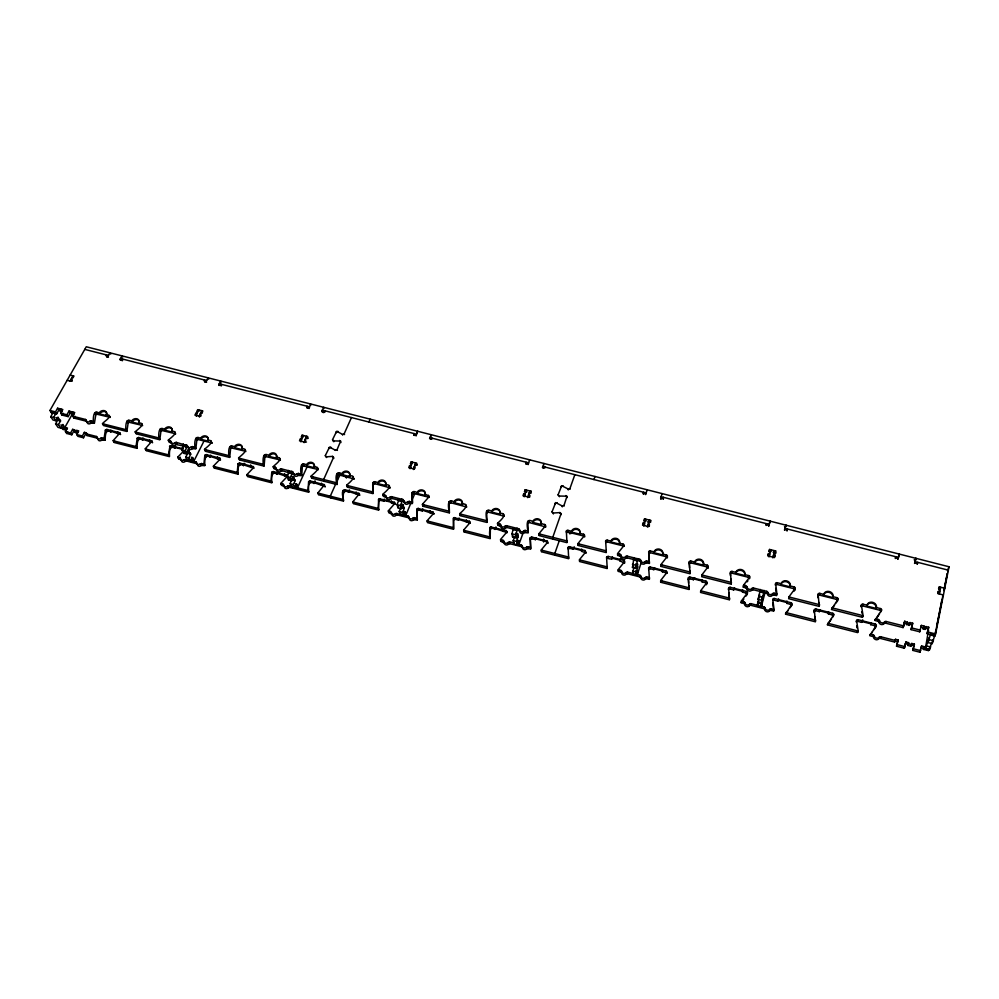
<?xml version="1.0" encoding="UTF-8"?>
<svg xmlns="http://www.w3.org/2000/svg" width="999" height="999" viewBox="0 0 999 999"><rect width="100%" height="100%" fill="white"/><g stroke="black" fill="none" stroke-linecap="round" stroke-linejoin="round"><path stroke-width="1.5" d="M666.92 573.076L666.932 572.452A1.261 1.124 3.6 0 0 666.046 571.066L650.237 567.057A1.261 1.111 2.2 0 0 648.688 567.832L648.688 569.505A1.261 1.111 2.2 0 1 650.237 568.743L653.87 569.667A4.408 3.909 2.9 0 1 654.869 568.069M648.751 554.095L648.713 551.735A1.286 1.136 1.7 0 1 650.287 550.948L654.008 551.885A4.508 3.971 2.4 0 1 659.552 549.15A4.508 3.971 2.4 0 1 662.712 554.058L662.699 554.944L654.008 552.759L654.008 551.885M649.338 524.475L649.338 526.273L648.114 525.973L648.114 524.175L649.338 524.475L648.663 526.61L642.544 525.099L643.219 522.964L644.442 523.264L644.455 525.074L643.231 524.775L643.219 522.964M649.4 577.36L649.35 579.345L646.803 578.696A1.261 1.124 2.2 0 0 645.429 579.12A2.51 2.248 1.9 0 1 640.859 577.946A1.261 1.124 1.6 0 0 639.947 576.947L627.609 573.788A1.249 1.111 0.4 0 0 626.248 574.213A2.498 2.235 0.1 0 1 621.703 573.051A1.249 1.111 -0.2 0 0 620.804 572.052L618.269 571.403L618.206 569.73L620.741 570.379A1.249 1.111 -0.3 0 1 621.64 571.378A2.51 2.235 0 0 0 626.198 572.539A1.261 1.124 0.4 0 1 627.559 572.115L632.829 573.463M650.237 568.743L650.237 567.057M648.701 553.496A1.286 1.136 1.7 0 1 650.287 552.709L650.287 550.948M645.067 521.316L643.843 521.016L644.53 518.893L650.636 520.392L650.636 522.202L648.201 521.603M464.947 530.744L464.16 531.668L463.736 529.957L470.117 522.552L469.567 521.316L453.808 517.632L453.521 529.27L427.547 522.639L427.06 520.916L453.084 527.559M453.596 528.971L453.196 518.256M454.046 501.848L454.27 502.747L462.312 504.757L462.1 503.858A4.296 3.709 -13.5 0 0 459.49 499.25A4.296 3.709 -13.5 0 0 454.046 501.848C446.241 497.177 448.601 508.841 449.375 512.949L422.864 506.243L422.352 504.445L448.913 511.151M449.438 512.637L449.051 501.723M653.87 569.667L653.87 568.831A4.408 3.909 2.9 0 1 654.357 567.832M647.102 490.472L647.002 490.034M660.614 498.439L662.037 493.581L662.025 494.28M661.063 499.188L661.101 496.728L769.23 524.375L770.167 521.153M663.036 499.05L663.398 497.315L663.373 499.05M416.97 509.078L417.307 519.692L416.97 509.078L417.694 508.404L433.029 512.037L433.841 514.06M662.362 571.815L662.374 570.978A4.408 3.909 2.9 0 0 662.524 569.905A4.408 3.909 2.9 0 1 662.362 571.815L666.008 572.752A1.261 1.124 3.6 0 1 666.832 573.389M412.075 492.457L412.412 503.284C413.199 499.562 408.841 487.924 417.02 492.582A4.271 3.659 -15.8 0 1 422.44 490.01A4.271 3.659 -15.8 0 1 424.95 494.567L425.199 495.467L417.282 493.481L417.02 492.582M666.008 572.752L666.046 571.066M666.445 554.994A1.299 1.136 3.1 0 1 667.357 556.406L667.32 557.942A1.286 1.136 3.1 0 0 666.408 556.755L666.445 554.994L662.712 554.058M293.194 472.589L292.557 471.703L281.468 468.893L280.145 469.293A2.398 1.973 -22.6 0 1 276.086 468.269L273.127 466.795L273.951 468.618L276.91 470.104A2.398 1.973 -22.7 0 0 280.956 471.128L282.28 470.716L293.993 474.338A2.398 1.986 -22.1 0 0 298.064 475.449L301.661 475.624L300.886 473.801L297.277 473.626A2.398 1.986 -22 0 1 293.194 472.589L293.993 474.338M85.802 433.753L96.441 436.463L97.028 437.312A2.298 1.773 -27.7 0 0 100.699 438.249L104.021 438.399L105.145 440.184L101.848 440.035A2.285 1.773 -27.7 0 1 98.177 439.098L97.59 438.249L86.963 435.539L85.802 433.753L86.301 432.842L84.366 432.342L82.343 436.001L83.516 437.787L85.539 434.14L84.366 432.342M284.415 486.688L283.354 484.315L280.719 483.541L281.506 485.289L284.415 486.688A2.348 1.948 -22.9 0 0 288.386 487.774L289.685 487.375L308.703 492.245L307.967 490.497L294.268 487.075M87.263 422.077L85.477 419.443L86.064 420.292A2.335 1.798 -27.4 0 0 89.81 421.241L93.182 421.378L94.368 423.239L90.996 423.089A2.335 1.798 -27.4 0 1 87.263 422.152L86.663 421.291L73.901 418.069L72.677 416.208L74.75 412.512L72.777 412.025L72.265 412.937L73.476 414.81L71.678 414.348L70.454 412.487L70.979 411.563L69.006 411.076L66.933 414.76L68.169 416.62L70.23 412.937L69.006 411.076M378.471 499.313L378.746 509.84L378.146 508.104L379.083 498.688L394.655 502.435L394.917 503.384L388.424 510.726L388.998 512.462L390.209 511.101M372.802 482.629L373.077 493.344C374.101 489.647 369.53 478.171 377.684 482.729A4.246 3.596 -17.9 0 1 383.092 480.194A4.246 3.596 -17.9 0 1 385.502 484.69L385.789 485.601L377.997 483.641L377.684 482.729M349.5 491.058A4.121 3.484 -19.9 0 0 348.688 492.257C342.382 488.161 342.894 496.965 343.519 500.836C343.419 498.364 340.384 489.972 344.805 489.685L359.403 493.631L352.972 501.673L353.621 503.421L354.433 502.522M341.77 473.751L342.108 474.662L349.8 476.585L349.463 475.674A4.221 3.534 -19.7 0 0 347.153 471.228A4.221 3.534 -19.7 0 0 341.77 473.751C334.628 469.255 335.627 480.544 337.15 484.265L337.637 475.474L338.499 474.762L354.158 479.008M688.598 583.166L688.361 577.884A1.274 1.124 5.7 0 1 689.922 577.11L705.968 581.181A1.286 1.136 7.1 0 1 706.892 582.579L706.83 583.204M689.56 567.907L689.26 561.888A1.299 1.149 5.1 0 1 690.858 561.101L694.63 562.05A4.57 4.021 5.8 0 1 700.187 559.29A4.57 4.021 5.8 0 1 703.471 564.26L703.396 565.134L694.58 562.924L694.63 562.05M688.274 579.557A1.274 1.124 5.8 0 1 689.822 578.783L689.922 577.11M689.173 563.636A1.299 1.149 5.2 0 1 690.746 562.849L690.858 561.101M689.822 578.783L693.506 579.72L693.556 578.883A4.458 3.946 6.4 0 1 694.03 577.884M315.147 482.017A4.096 3.434 -21.4 0 0 314.023 483.466C307.817 479.433 308.241 488.136 308.778 491.958L308.042 490.209L308.616 481.605L309.915 480.869L324.513 484.79L318.032 492.757L318.743 494.505L319.568 493.606M181.331 459.865L178.721 459.003L177.722 457.23L180.482 458.578A2.323 1.861 -26 0 0 184.291 459.615L195.916 461.875L196.566 462.749A2.323 1.873 -25.6 0 0 200.399 463.736L203.821 463.898L204.77 465.671L201.411 465.447A2.323 1.873 -25.6 0 1 197.527 464.523L197.452 464.098M318.231 469.542L303.221 465.921L302.36 466.62L301.748 475.324L300.974 473.501C300.424 469.58 300.062 460.801 306.368 464.885A4.196 3.484 -21.1 0 1 311.738 462.387A4.196 3.484 -21.1 0 1 313.948 466.783L314.323 467.707L306.743 465.809L306.368 464.885M170.367 440.859L171.016 441.67A2.36 1.873 -25.7 0 0 174.9 442.719L176.199 442.332L187.4 445.729A2.373 1.886 -25.3 0 0 191.296 446.865L194.793 447.028L195.779 448.863L192.295 448.701A2.36 1.886 -25.3 0 1 188.386 447.714L187.812 446.853L175.974 444.505A2.36 1.873 -25.7 0 1 172.04 443.581L170.367 440.859L168.207 440.322L169.243 442.157L172.04 443.581M197.278 463.861L186.463 460.989L185.277 461.388A2.31 1.848 -26 0 1 181.468 460.414L181.431 460.064M706.368 584.74L706.743 584.253A1.274 1.136 7.2 0 0 705.831 582.842L702.122 581.905L702.185 581.068A4.458 3.946 6.4 0 0 702.322 579.982M705.831 582.842L705.968 581.181M708.091 567.944A1.311 1.149 6.6 0 0 707.117 566.957L707.267 565.209L703.471 564.26M282.505 484.14L281.681 485.027L280.894 483.266L287.475 476.236L287.362 475.312L273.052 471.528L271.753 472.252L271.054 480.756L271.865 482.517C271.416 478.746 271.091 470.142 277.185 474.125A4.083 3.372 -22.8 0 1 278.022 472.952M708.104 567.944L708.204 566.633A1.311 1.149 6.5 0 0 707.267 565.209M268.743 455.469L269.168 456.393L276.623 458.266L276.211 457.342A4.171 3.422 -22.5 0 0 274.101 452.997A4.171 3.422 -22.5 0 0 268.743 455.469C262.55 451.448 262.824 460.127 263.274 463.998L264.123 465.821L264.872 457.217L265.734 456.531L280.232 459.977M244.98 463.911A4.058 3.322 -23.9 0 0 243.519 465.584C237.512 461.663 237.762 470.167 238.137 473.888L237.25 472.127L238.074 463.711L239.36 462.999L253.484 466.733L253.571 467.644L246.953 474.6L247.814 476.361L248.639 475.499M234.378 446.865L234.827 447.789L242.183 449.637L241.746 448.713A4.158 3.359 -23.6 0 0 239.71 444.418A4.158 3.359 -23.6 0 0 234.378 446.865C228.284 442.907 228.471 451.486 228.833 455.307L229.758 457.142L230.619 448.626L231.481 447.939L245.192 451.198M215.235 466.958L214.41 467.832L213.486 466.058L220.13 459.165L220.055 458.254L206.244 454.595L204.845 455.294L203.921 463.611L204.857 465.384C204.57 461.713 204.395 453.284 210.314 457.167A4.046 3.259 -24.9 0 1 211.164 456.019M98.177 439.098L96.503 436.488M747.302 593.906L747.452 592.869A1.299 1.136 10.4 0 0 746.49 591.445L730.194 587.312A1.286 1.136 9.1 0 0 728.646 588.099L728.446 589.76A1.286 1.136 9.2 0 1 730.007 588.973L733.741 589.922A4.52 3.984 9.8 0 1 734.727 588.286M730.456 575.799L730.456 572.202A1.324 1.161 8.5 0 1 732.055 571.416L735.888 572.377A4.633 4.058 9.1 0 1 741.458 569.592A4.633 4.058 9.1 0 1 744.854 574.625L744.742 575.486L735.776 573.239L735.888 572.377M200.487 438.386L200.974 439.323L208.229 441.133L207.755 440.209A4.133 3.309 -24.6 0 0 205.806 435.964A4.133 3.309 -24.6 0 0 200.487 438.386C194.48 434.478 194.593 442.969 194.88 446.74L195.866 448.576L196.84 440.159L197.827 439.448L212.238 443.069M730.007 588.973L730.194 587.312M730.257 573.95A1.311 1.161 8.5 0 1 731.842 573.151L732.055 571.416M733.741 589.922L733.853 589.098A4.52 3.984 9.8 0 1 734.552 587.762M175.861 447.077A4.021 3.209 -25.8 0 0 175 448.201C169.181 444.393 169.293 452.722 169.493 456.343L168.469 454.57L170.042 445.804L183.292 448.776M175.337 433.691L161.826 430.482L160.951 431.156L159.852 439.485L158.791 437.637C158.604 433.928 158.566 425.524 164.473 429.37A4.108 3.247 -25.5 0 1 169.768 426.973A4.108 3.247 -25.5 0 1 171.628 431.168L172.14 432.092A4.108 3.247 -25.5 0 0 172.465 431.156M747.177 593.868A1.299 1.136 10.5 0 0 746.253 593.106L742.494 592.145L742.607 591.321A4.52 3.984 9.8 0 0 742.694 589.822M791.745 604.857L791.895 604.133A1.324 1.149 13.7 0 0 790.896 602.697L774.337 598.501A1.311 1.149 12.5 0 0 772.776 599.288L774 609.178L773.663 611.138L770.978 610.451A1.311 1.161 13 0 0 769.592 610.889A2.622 2.31 12.7 0 1 764.797 609.665A1.311 1.149 12.5 0 0 763.798 608.616L750.873 605.307A1.299 1.149 11.4 0 0 749.487 605.744A2.597 2.298 11.1 0 1 744.73 604.532A1.299 1.149 10.9 0 0 743.756 603.483L743.98 601.848L741.32 601.173M775.424 584.939A1.336 1.161 11.9 0 1 776.885 584.44L793.793 588.673A1.349 1.174 13.1 0 1 794.842 589.922L795.167 588.423A1.349 1.174 13 0 0 794.155 586.95L790.234 585.976A4.708 4.096 12.4 0 0 786.7 580.881A4.708 4.096 12.4 0 0 781.106 583.691L777.21 582.717A1.336 1.174 11.8 0 0 775.611 583.516L776.872 593.568L776.523 595.616L773.775 594.917A1.349 1.174 12.3 0 0 772.352 595.367A2.685 2.348 12 0 1 767.457 594.13A1.336 1.174 11.7 0 0 766.433 593.056L753.209 589.722A1.336 1.174 10.7 0 0 751.785 590.159A2.66 2.335 10.4 0 1 746.927 588.935A1.324 1.174 10.2 0 0 745.916 587.874L746.153 586.163L743.431 585.476M744.73 604.532L744.967 602.897A1.299 1.149 10.8 0 0 743.98 601.848M746.253 593.106L746.49 591.445M746.927 588.935L747.165 587.225A1.336 1.174 10.1 0 0 746.153 586.163M748.713 575.586A1.324 1.161 9.7 0 1 749.7 577.022L749.45 578.758A1.324 1.161 9.8 0 0 748.476 577.322L748.713 575.586L744.854 574.625M147.265 449.6L146.428 450.449L145.367 448.663L152.048 441.021L138.611 437.462L137.225 438.149L136.076 446.291L137.15 448.076C137.025 444.505 136.988 436.251 142.732 440.022A4.008 3.159 -26.5 0 1 143.594 438.898M139.41 423.226A4.096 3.197 -26.2 0 1 139.148 423.838L138.611 422.902A4.096 3.197 -26.2 0 0 136.826 418.756A4.096 3.197 -26.2 0 0 131.556 421.141C125.724 417.332 125.699 425.649 125.812 429.308L126.935 431.168L128.147 422.927L129.008 422.265L142.345 425.424M749.487 605.744L749.725 604.108A1.311 1.149 11.4 0 1 751.123 603.671L757.804 605.469M751.785 590.159L752.035 588.448A1.336 1.174 10.7 0 1 753.458 588.011L766.72 591.346A1.336 1.174 11.7 0 1 767.744 592.419A2.685 2.348 11.9 0 0 772.652 593.656A1.349 1.174 12.2 0 1 774.088 593.206L776.835 593.906M750.873 605.307L751.123 603.671M753.209 589.722L753.458 588.011M766.158 525.449L766.583 523.688L766.383 524.95M115.247 441.421L114.41 442.257L113.287 440.472L120.005 432.904L106.756 429.383L105.37 430.07L104.121 438.124L105.257 439.91C105.207 436.388 105.232 428.221 110.889 431.93A3.996 3.109 -27.1 0 1 111.763 430.819M768.681 526.098L770.042 521.128L769.917 521.928M760.676 602.247L762.112 602.609L760.913 607.092L757.092 606.118L758.728 598.688M762.749 595.729L762.025 600.362L758.154 599.375L760.326 589.497M757.567 605.406L757.741 604.345M758.079 602.872L758.765 601.76M758.94 596.903L759.852 594.992M759.852 591.858L760.039 590.721L763.91 591.695L763.723 592.832L759.727 591.845M99.088 413.012L99.675 413.936L106.631 415.684L106.044 414.747A4.083 3.147 -26.8 0 0 104.346 410.651A4.083 3.147 -26.8 0 0 99.088 413.012C93.344 409.253 93.257 417.495 93.294 421.103L94.468 422.952L95.792 414.81L96.666 414.148L109.44 417.17M768.418 553.671L768.131 555.444L769.405 555.756L769.692 553.983L768.418 553.671L767.819 555.881L774.237 557.454L774.837 555.244L773.551 554.932L773.251 556.705L774.525 557.017L774.837 555.244M769.267 551.236L769.555 549.45L775.961 551.011L775.374 553.221L773.8 552.959M760.913 607.092L762.824 598.264L761.625 597.964M762.025 600.362L764.21 590.471M768.98 556.93L770.828 549.762L770.466 551.985L770.741 551.036M763.224 595.854L762.524 599.388L762.824 598.264M762.112 602.609L761.925 603.708L760.739 603.408M763.798 608.616L764.073 606.98L759.477 605.894M766.433 593.056L766.72 591.346M772.826 557.879L774.675 550.699L774.275 553.071L774.6 551.835M764.797 609.665L765.084 608.029A1.311 1.161 12.4 0 0 764.073 606.98M767.457 594.13L767.744 592.419M769.592 610.889L769.879 609.253A1.311 1.161 12.9 0 1 771.278 608.816L773.963 609.502M772.352 595.367L772.652 593.656M784.49 530.144L785.851 525.149L785.526 526.972L784.527 526.723M775.349 584.914L775.611 583.516M770.978 610.451L771.278 608.816M773.775 594.917L774.088 593.206M772.751 600.461A1.311 1.149 12.6 0 1 774.038 600.149L774.337 598.501M776.885 584.44L777.21 582.717M787.15 530.107L786.987 531.018L787.462 529.033L787.15 530.107L784.602 529.458M774.038 600.149L777.834 601.111L777.996 600.287A4.595 4.021 13.1 0 1 778.683 598.938M790.234 585.976L790.059 586.838L780.943 584.552L781.106 583.691M942.369 598.201L934.877 635.626L927.072 633.653L928.733 627.247L925.986 626.56L925.049 629.407L923.188 628.945L924.125 626.098L921.378 625.399L920.691 627.072L923.438 627.759M944.005 589.984L947.314 573.438L944.467 587.687M930.294 634.939L930.768 633.841L934.902 634.877L932.192 643.631L928.083 642.582L930.294 634.939L934.664 636.063L935.601 633.965L949.05 566.77L86.264 346.765L49.95 410.477L51.473 412.749L54.396 413.486L54.92 412.562L51.985 411.825L51.473 412.749M791.695 605.057L791.545 605.781A1.311 1.149 13.8 0 0 790.559 604.333L786.737 603.371L786.9 602.547A4.595 4.021 13.1 0 0 786.962 601.036M920.691 648.726L921.602 645.978L924.287 646.665L923.376 649.425L928.346 650.524M928.308 650.686L929.033 648.938M929.594 647.677L929.832 646.503M928.571 630.094L925.274 649.1L929.345 650.137L930.057 646.615M929.345 650.137L931.655 642.32M932.192 643.631L932.904 640.084M934.664 636.063L934.902 634.877M934.814 635.701L936.051 629.582M936.662 626.523L941.957 599.575M927.072 633.653L928.733 627.247M925.274 649.1L929.045 637.861L928.083 642.582M938.398 591.321L937.686 593.056L939.048 593.394L939.759 591.658L938.398 591.321L937.936 593.631L943.406 594.967L942.419 597.265M943.768 590.559L944.742 588.236L939.297 586.913L938.835 589.21L940.196 589.547M930.768 633.841L930.681 634.652M939.297 593.968L940.658 587.25L939.697 589.56M923.188 628.945L924.125 626.098M895.479 639.31L895.229 640.471L880.668 636.75A1.374 1.174 19.8 0 0 879.245 637.2A2.735 2.36 19.5 0 1 874.25 635.926A1.374 1.174 19.4 0 0 873.176 634.84L870.379 634.128L869.842 635.726L872.626 636.438A1.361 1.174 19.4 0 1 873.7 637.524A2.735 2.348 19.6 0 0 878.683 638.798A1.374 1.174 19.8 0 1 880.107 638.349L894.617 642.057L895.479 639.31L898.138 639.997L896.54 646.228L904.332 648.226L905.943 641.982L908.615 642.669L907.741 645.416L910.838 646.216L911.725 643.456L914.41 644.143L912.786 650.386L919.967 652.235L920.454 649.899M919.967 652.235L921.602 645.978M925.049 629.407L925.986 626.56M923.376 649.425L924.287 646.665M790.559 604.333L790.896 602.697M793.793 588.673L794.155 586.95M909.977 622.539L909.727 623.713L904.732 621.216L903.733 625.923L886.088 621.478A1.399 1.199 19 0 0 884.627 621.927A2.797 2.398 18.8 0 1 879.507 620.641A1.399 1.199 18.6 0 0 878.408 619.53L875.549 618.818L874.987 620.491L877.834 621.216A1.399 1.199 18.7 0 1 878.933 622.315A2.797 2.398 18.9 0 0 884.04 623.601A1.399 1.199 19.1 0 1 885.489 623.139L903.084 627.597L904.095 622.889L909.065 625.386L909.977 622.539L912.711 623.226L911.063 629.607L919.717 631.793L920.204 629.432M919.717 631.793L921.378 625.399M910.838 646.216L911.725 643.456M912.786 650.386L914.41 644.143M904.332 648.226L905.943 641.982M907.741 645.416L908.615 642.669M911.063 629.607L912.711 623.226M896.54 646.228L898.138 639.997M917.207 564.123L917.719 562.337L917.144 563.898M914.997 560.926L915.846 558.304L914.547 563.436M897.889 558.916L899.237 554.07L898.938 554.969M899.375 554.095L898.563 557.442L785.052 528.421L785.976 525.187M429.27 497.402L428.658 495.529L424.95 494.567M814.123 612.712L814.347 609.827A1.336 1.161 15.4 0 1 815.921 609.028L832.741 613.299A1.336 1.161 16.4 0 1 833.765 614.747L832.954 616.895M818.006 597.789L818.156 594.18A1.361 1.174 14.6 0 1 819.767 593.369L823.725 594.355A4.783 4.121 15.1 0 1 829.332 591.508A4.783 4.121 15.1 0 1 833.004 596.678L836.987 597.677A1.374 1.186 15.7 0 1 838.036 599.15L837.836 599.899M813.948 611.463A1.324 1.161 15.4 0 1 815.521 610.664L815.921 609.028M817.744 595.891A1.361 1.174 14.7 0 1 819.342 595.079L819.767 593.369M815.521 610.664L819.38 611.65L819.58 610.826A4.67 4.058 15.9 0 1 820.029 609.79M833.004 596.678L832.766 597.527L823.513 595.217L823.725 594.355M574.85 474.675L569.855 488.748L568.356 489.11L561.7 485.714L558.154 494.68L559.115 496.028L566.995 496.191L563.985 505.506L562.375 506.043L555.681 502.584L552.097 511.663L552.984 513.024L559.989 512.587L561.076 513.586L552.759 537.362L552.984 539.123M558.154 494.68L558.204 495.404M833.316 616.383A1.336 1.161 16.5 0 0 832.292 614.922L828.408 613.935L828.633 613.124A4.67 4.058 15.9 0 0 828.72 612M764.859 593.331L761.375 606.381L761.638 604.832L760.676 604.582M774.425 557.542L774.675 556.63M775.399 553.883L775.649 552.959M758.154 599.375L758.728 597.265M758.84 596.84L759.377 594.867M757.092 606.118L757.766 603.596M757.941 602.959L758.291 601.635M758.154 603.221L758.74 601.048M769.555 549.45L768.955 551.648L770.241 551.96M832.292 614.922L832.741 613.299M836.076 602.934L837.574 600.861A1.361 1.174 15.8 0 0 836.513 599.375L836.987 597.677M351.461 417.57L344.068 434.016L342.595 434.428L336.663 431.281L332.542 439.66L333.254 440.909L340.671 441.046L337.025 449.762L335.464 450.262L329.508 447.077L325.337 455.556L326.049 456.83L332.642 456.381L333.566 457.317L323.651 479.545L324.375 481.356M585.913 553.259L585.077 550.561L568.943 546.653L568.106 547.39L568.681 558.391M784.752 529.67L784.977 528.858M768.893 525.899L769.205 524.825M542.395 550.524L541.62 551.473L541.371 549.775L547.639 542.207L547.427 541.196L531.53 537.012L530.257 537.699L530.669 549L526.885 548.788A2.435 2.16 -8.9 0 1 522.514 547.677L521.715 545.142L516.783 543.818M870.641 622.714A4.733 4.071 18.4 0 1 870.741 624.675L874.687 625.674A1.361 1.161 18.9 0 1 875.761 626.823L876.298 625.536A1.361 1.174 18.8 0 0 875.236 624.063L858.153 619.73A1.349 1.161 17.9 0 0 856.58 620.529L856.168 621.853A1.349 1.161 17.9 0 1 857.641 621.353L861.563 622.352A4.733 4.071 18.4 0 1 862.224 620.966M861.388 605.007L860.863 606.705A1.386 1.186 17.2 0 1 862.462 605.881L879.919 610.252A1.386 1.186 18.2 0 1 881.006 611.75L881.58 610.064A1.399 1.186 18.1 0 0 880.494 608.566L876.448 607.554A4.858 4.158 17.6 0 0 872.651 602.322A4.858 4.158 17.6 0 0 867.02 605.194L862.999 604.183A1.386 1.186 17.2 0 0 861.388 605.007L863.024 615.297L862.499 616.982L862.287 615.696M857.641 621.353L858.153 619.73M862.462 605.881L862.999 604.183M501.76 540.147L500.974 541.083L500.636 539.373L506.955 531.893L506.393 530.644L490.409 526.898L490.184 538.648L463.998 531.955L463.586 530.232L489.835 536.938M650.636 520.392L649.962 522.514L647.814 522.102M636.163 568.369L637.487 559.765L633.791 558.828L632.479 567.432L636.163 568.369L637.549 564.01L635.938 563.598M635.976 566.071L637.587 566.47L637.237 567.557L637.549 564.01M633.853 566.957L632.629 574.3L636.276 575.237L637.587 566.47M636.276 575.237L637.649 570.916L635.826 570.441M641.333 562.112L637.337 574.7L637.649 570.916M633.428 559.54L634.04 557.629M633.791 558.828L633.441 559.927L637.499 560.926M645.841 521.341L645.754 519.193L643.768 526.148M632.479 567.432L632.866 566.196M632.629 574.3L633.079 572.889M637.137 560.476L637.737 558.566M637.137 560.864L637.487 559.765M649.837 521.178L649.412 522.502L649.412 520.092L647.439 527.06M861.563 622.352L861.825 621.54A4.745 4.083 18.3 0 1 862.749 619.842M876.448 607.554L876.16 608.403L866.757 606.043L867.02 605.194M499.175 523.464L497.964 524.9L497.614 523.114C500.599 520.604 508.928 512.986 499.787 513.286A4.333 3.771 -11 0 0 497.09 508.628A4.333 3.771 -11 0 0 491.62 511.251C483.891 506.58 486.363 518.019 487.025 522.127L486.613 511.026M870.741 624.675L871.016 623.863A4.745 4.083 18.3 0 0 871.078 622.727M461.038 514.423L460.214 515.359L459.79 513.573C462.549 511.113 471.266 503.583 462.1 503.858M895.291 558.516L895.778 556.73L895.516 557.842L898.163 558.516L897.939 559.19M660.863 498.813L661.388 497.252M874.687 625.674L875.236 624.063M879.919 610.252L880.494 608.566M872.626 636.438L873.176 634.84M877.834 621.216L878.408 619.53M873.7 637.524L874.25 635.926M878.933 622.315L879.507 620.641M645.666 494.605L647.102 489.772M433.641 513.299L427.222 520.629L427.709 522.352L428.509 521.441M643.269 493.993L643.618 492.257L643.631 494.118M559.34 540.571L554.795 553.533L555.007 555.232M429.083 496.715L422.515 504.17L423.027 505.969L423.851 505.032M878.683 638.798L879.245 637.2M884.04 623.601L884.627 621.927M880.107 638.349L880.668 636.75M885.489 623.139L886.088 621.478M394.88 503.471L395.129 504.233L391.483 503.109L391.196 502.247A4.146 3.546 -18.1 0 0 391.458 500.899M915.109 560.714L915.971 558.329L915.184 561.688L948.351 570.167L947.614 571.94M516.083 535.639L518.044 536.138L517.669 537.187L517.619 533.628L516.083 533.229M514.535 537L513.211 540.596L513.811 543.943L517.295 544.83L516.708 541.483L518.044 536.138M517.295 544.83L518.831 540.646L517.082 540.209M523.364 532.28L518.918 544.455L518.831 540.646M517.619 533.628L516.071 537.824L512.562 536.938L512.999 535.751M516.421 529.97L517.107 528.121M516.495 530.369L516.883 529.308L513.349 528.421L512.962 529.47L517.082 530.494L515.534 534.702L516.071 537.824M529.582 495.104L529.857 496.928L528.683 496.64L528.409 494.817L529.582 495.104L528.821 497.165L522.976 495.729L523.738 493.668L524.9 493.956M528.908 492.994L530.282 493.206L530.944 490.996M513.811 543.943L514.248 542.769M593.906 479.545L595.029 476.498M384.353 495.067L383.529 495.991L382.929 494.18C385.414 491.77 394.667 484.527 385.502 484.69M529.882 490.996L530.981 491.258L525.199 489.722L524.438 491.783L525.599 492.07M512.562 536.938L512 533.816L513.349 528.421M894.617 642.057L895.229 640.471M904.095 622.889L904.732 621.216M903.084 627.597L903.733 625.923M104.645 424.463L103.784 425.312L102.622 423.451C104.358 421.266 114.86 414.91 106.044 414.747M348.289 485.964L347.465 486.875L346.79 485.064C349.238 482.779 358.529 475.487 349.463 475.674M612.512 557.704A4.346 3.859 -0.9 0 0 611.775 558.99C609.215 559.215 603.945 557.579 608.104 556.393L623.663 560.327A1.249 1.111 -0.3 0 1 624.525 561.7L624.562 562.961M906.568 624.75L907.467 621.902M543.98 463.486L542.42 467.495L544.73 468.081L545.117 467.082M543.144 468.119L543.918 466.108M909.065 625.386L909.727 623.713M528.146 464.635L529.607 459.815M525.861 464.048L526.136 462.225L526.411 464.098M410.589 503.771L405.731 515.546L405.282 511.738L403.821 511.363M412.187 499.875L414.597 494.043M939.297 586.913L938.573 588.661L939.934 588.985M401.136 506.456L403.858 507.155L403.434 508.166L403.059 504.595L401.598 504.233M405.282 511.738L403.608 515.771L400.274 514.922L400.824 513.598M403.608 515.771L402.547 512.375L404.22 508.329L403.858 507.155M947.514 570.466L949.05 566.77M403.059 504.595L401.373 508.666L398.014 507.817L398.564 506.481M401.898 499.063L401.273 501.236L401.698 500.224L398.326 499.375L397.902 500.387L402.073 501.423L400.374 505.494L401.373 508.666M416.483 465.047L416.845 464.185M400.274 514.922L399.2 511.525L400.661 507.979M398.014 507.817L397.003 504.645L398.701 500.561L398.326 499.375M530.219 537.787L530.731 548.688M530.481 539.497L531.68 538.723L535.476 539.635A4.271 3.759 -7.7 0 1 536.525 538.086M410.689 465.946L409.578 465.671L408.741 467.657L414.335 469.031L415.159 467.033L414.048 466.758L414.573 468.618M414.81 464.935L415.921 465.209L416.758 463.224L411.176 461.863L410.339 463.848L411.451 464.123M528.184 532.529L527.947 523.201L528.796 522.452L545.679 526.923M501.111 526.785L497.802 525.187L497.452 523.401L500.399 524.263L501.111 526.785A2.485 2.173 -10.5 0 0 505.544 527.909L505.207 526.123L506.306 525.661L518.643 528.746A1.249 1.099 -9.4 0 1 519.492 529.732L519.792 531.505A2.498 2.185 -9.1 0 0 524.25 532.642L528.121 532.842C527.684 528.596 524.612 516.758 532.779 521.54A4.371 3.821 -7.8 0 1 538.261 518.893A4.371 3.821 -7.8 0 1 541.083 523.626L541.208 524.512L532.917 522.44L532.779 521.54M490.247 538.349C489.26 534.29 488.349 525.062 495.104 529.395A4.233 3.709 -10.9 0 1 496.166 527.859M432.217 438.211L431.793 439.185L429.582 438.623L431.281 434.74M431.393 434.777L430.119 437.674L528.546 462.837M430.706 439.061L431.019 438.336M486.938 512.912L488.386 512.15L504.033 516.146M335.676 484.065L330.282 496.191L330.981 497.939M336.863 481.368L340.447 474.038M413.886 435.377L414.086 433.578L414.597 435.477M416.071 435.939L417.557 431.243M417.669 431.268L416.383 434.165L322.34 410.127L323.276 412.674M453.633 519.992L454.832 519.23L458.516 520.117A4.196 3.659 -13.6 0 1 459.303 518.881M449.5 503.533L450.949 502.772L466.67 507.03M291.608 478.996L290.147 483.728L291.671 487.175L294.867 487.987L296.653 484.078L295.267 483.716M306.993 467.07L297.44 487.887L296.653 484.078M291.708 480.781L290.297 477.572L292.12 473.626L291.596 472.415L288.374 471.603L288.898 472.814L287.075 476.76L288.486 479.97L291.708 480.781L293.519 476.848L292.12 476.486M292.245 478.821L294.643 479.433L294.193 480.407L293.519 476.848M291.671 487.175L292.27 485.889M294.867 487.987L293.356 484.54L295.167 480.619L294.643 479.433M306.556 438.436L307.455 436.501L302.11 435.202L301.211 437.125L302.285 437.387M291.77 471.278L291.146 473.401L291.596 472.415M288.486 479.97L289.086 478.671M368.856 422.015L370.179 419.168M417.482 510.814L418.681 510.052L422.315 510.939A4.171 3.596 -15.9 0 1 423.114 509.715M301.461 439.148L300.399 438.886L299.5 440.821L304.845 442.132L305.744 440.197L304.67 439.935L305.419 441.808L306.493 442.07M288.536 470.454L287.912 472.589L292.12 473.626M287.912 472.589L288.374 471.603M412.612 494.28L414.061 493.518L429.058 497.29M379.058 501.061L380.257 500.312L383.841 501.173A4.146 3.546 -18.1 0 1 384.64 499.962M322.277 412.137L321.878 411.064L323.701 407.317L324.001 408.154M323.039 412.038L323.601 410.864M324.288 412.437L324.438 410.664L324.962 412.1M373.426 484.453L374.862 483.703L390.097 487.837M309.053 408.541L310.577 403.971L310.976 405.045M109.528 416.67L110.027 417.495M307.005 408.116L307.105 406.231L307.842 408.141M190.747 461.376L188.836 457.892L190.759 454.095L186.551 453.059L187.038 452.11L187.687 453.321L185.764 457.117L187.687 460.601L190.747 461.376L192.657 457.592L191.321 457.242M203.896 441.233L193.744 461.401L192.657 457.592M187.038 452.11L190.097 452.897L189.623 453.846L188.674 450.287L187.337 449.95M187.687 460.601L188.499 459.003M186.376 444.68L185.752 446.765L186.239 445.804L183.154 445.03L182.667 445.979L186.9 447.028L184.965 450.849L186.738 454.095L188.674 450.287M186.738 454.095L183.666 453.309L184.303 452.06M183.292 443.906L182.667 445.979M183.666 453.309L181.868 450.062L183.816 446.253L183.154 445.03M201.86 412.799L202.809 410.926L197.702 409.677L196.741 411.551L197.765 411.8M196.89 413.511L195.866 413.261L194.917 415.122L200.037 416.383L200.986 414.51L199.962 414.26L200.924 416.146M219.143 385.514L218.744 384.677L220.679 381.044L221.179 382.13M221.166 386.039L221.241 384.278L221.641 385.127M205.494 382.142L204.645 380.032L204.758 382.142M206.581 382.305L206.169 381.456L208.117 377.847L208.754 379.17M86.963 435.539L87.475 434.627L86.301 432.842M71.791 434.777L73.814 431.143L72.627 429.345L70.592 432.992L71.791 434.777L66.646 433.454L65.434 431.668L67.47 428.034L65.547 427.547L65.035 428.459L66.246 430.244L62.725 429.345L61.513 427.56L65.035 428.459M74.55 429.845L74.038 430.756L76.286 431.318L77.472 433.116L75.237 432.542L75.737 431.63L74.55 429.845L72.627 429.345M76.286 431.318L76.786 430.407L78.721 430.906L76.698 434.553L77.885 436.338L83.516 437.787M72.615 413.611L64.373 428.284L62.937 424.475L60.889 428.109L57.992 427.372L55.594 423.851L57.655 420.204L56.831 418.993L59.74 419.73L60.552 420.941L58.504 424.6L60.889 428.109M73.901 418.069L74.925 416.221M66.646 433.454L67.657 431.643M71.678 414.348L72.19 413.436L70.979 411.563M51.985 411.825L52.822 413.062L50.737 416.733L52.972 420.005L55.894 420.754L57.967 417.095L59.228 420.641L59.74 419.73M68.169 416.62L61.975 415.06L63.012 413.211M55.894 420.754L53.659 417.47L55.744 413.798L54.92 412.562M56.743 413.736L58.816 410.065L57.58 408.204L55.494 411.875L56.743 413.736L51.186 412.325M59.016 409.602L61.576 411.8L59.016 409.602L59.528 408.691L57.58 408.204M60.327 409.94L60.852 409.028L62.812 409.515L60.727 413.199L61.975 415.06M60.252 411.476L60.777 410.552L59.528 408.691M70.042 381.031L73.014 375.811M120.479 360.252L120.005 359.403L122.04 355.894L122.715 357.105M121.728 360.252L122.44 359.028L122.927 359.877M106.806 357.167L106.543 354.957L107.542 357.118M108.454 357.18L107.954 356.331L110.002 352.822L110.764 354.158M872.502 631.793L869.967 635.414L876.298 625.536M873.95 629.732L875.748 627.147M881.58 610.064L875.112 620.167L877.696 616.483M878.071 615.958L879.532 613.848M833.765 614.747L827.347 624.862L857.629 632.604L858.141 631.006L827.784 623.251M827.484 624.55L829.669 621.478M830.044 620.978L831.493 618.93M838.036 599.15L831.468 609.49L862.474 617.332L863.011 615.646L831.917 607.804M831.605 609.178L832.729 607.617M833.104 607.092L834.59 605.019M786.75 612.337L785.639 613.861L791.895 604.133M787.125 611.838L787.861 610.826M790.072 607.792L790.808 606.78M789.535 597.327L788.785 598.364L789.123 596.653L795.167 588.423M794.055 591.158L794.817 590.134M747.452 592.869L741.458 600.861L741.096 602.809L743.756 603.483M741.233 602.509L742.732 600.511M743.106 600.012L743.855 599.013M746.091 596.016L746.84 595.017M749.7 577.022L743.581 585.164L743.206 587.187L745.916 587.874M743.343 586.888L744.879 584.852M747.165 581.805L747.926 580.781M706.892 582.579L700.836 590.496L700.711 592.145L701.473 591.158M708.204 566.633L702.022 574.687L701.897 576.411L702.672 575.399M666.932 572.452L660.826 580.282L660.801 581.942L661.95 580.469M667.357 556.406L661.113 564.36L661.088 566.096L661.862 565.109M619.193 570.142L618.418 571.103L618.356 569.43L624.525 561.7M623.875 546.353A1.274 1.124 -0.6 0 0 623.189 545.916L607.33 541.945A1.274 1.111 -2 0 0 605.756 542.719L605.656 540.946A1.274 1.124 -2 0 1 607.23 540.172L610.889 541.096A4.458 3.921 -1.3 0 1 616.408 538.399A4.458 3.921 -1.3 0 1 619.455 543.231L623.126 544.155A1.274 1.124 -0.7 0 1 624 545.541L617.694 553.409L617.769 555.157L618.955 553.683M585.801 551.885L579.582 559.527L579.732 561.213L580.506 560.264M566.945 542.32L566.371 531.106A1.261 1.099 -5.4 0 1 567.932 530.344L571.54 531.243A4.408 3.871 -4.7 0 1 577.047 528.571A4.408 3.871 -4.7 0 1 579.969 533.354L583.591 534.265A1.261 1.111 -4.1 0 1 584.44 535.639L578.071 543.406L578.234 545.167L579.033 544.205M540.109 534.378L539.298 535.339L539.048 533.566L545.466 525.874A1.249 1.099 -7.3 0 0 544.655 524.512L541.083 523.626M526.885 548.788L527.122 546.728L530.407 547.302M504.22 542.994L500.811 541.371L500.474 539.66L503.533 540.559L504.22 542.994A2.435 2.148 -10.5 0 0 508.553 544.105L509.802 543.668L521.678 546.703L522.514 547.677M524.25 532.642L523.963 530.869A2.498 2.198 -9.1 0 1 519.492 529.732M508.553 544.105C506.693 540.059 513.224 542.882 514.173 543.156M505.544 527.909L506.818 527.46L518.943 530.519L519.792 531.505M312.737 476.985L311.9 477.897L311.151 476.073C313.474 473.776 323.014 466.695 313.948 466.783M275.387 467.008L274.126 468.344L273.301 466.521C275.499 464.223 285.277 457.33 276.211 457.342M413.636 519.742L413.049 518.081L414.11 517.632L416.72 518.269L417.232 519.992L413.636 519.742A2.385 2.06 -17.1 0 1 409.403 518.731L408.404 516.196L403.034 514.86M409.403 518.731L408.628 517.794L397.277 514.897L396.041 515.322A2.385 2.048 -18.1 0 1 391.895 514.26L388.823 512.737L388.249 511.001L391.333 512.45A2.385 2.048 -18 0 0 395.479 513.586L401.198 514.31M403.783 500.524A2.448 2.098 -16.9 0 0 408.054 501.598L411.8 501.785L412.337 503.583L408.666 503.334A2.435 2.085 -16.9 0 1 404.345 502.322L403.084 499.587L391.396 496.64L390.134 497.077A2.435 2.073 -17.9 0 1 385.901 496.003L382.767 494.455L383.366 496.266L386.488 497.802A2.435 2.073 -17.9 0 0 390.721 498.876L391.983 498.451L403.559 501.373L404.345 502.322M408.603 503.396L408.054 501.598M240.459 458.753L239.623 459.627L238.724 457.792C240.934 455.669 250.649 448.626 241.746 448.713M206.443 450.162L205.594 451.036L204.633 449.2C206.843 447.09 216.583 440.184 207.755 440.209M183.204 451.56L177.897 456.968L178.896 458.741L180.394 457.217M170.28 441.034L169.43 441.895L168.394 440.059C170.542 437.974 180.394 431.193 171.628 431.168M283.629 485.002A2.348 1.948 -22.9 0 0 287.612 486.026L291.134 486.201M137.238 432.692L136.376 433.554L135.277 431.705C137.313 429.657 147.34 422.964 138.611 422.902M280.956 471.128L280.145 469.293M200.399 463.736L201.411 465.447M175.924 444.567L174.9 442.719M559.253 496.028L559.403 496.728M569.542 546.628L569.83 548.351L573.351 549.238A4.308 3.809 -4.4 0 1 574.1 547.964M569.83 548.351L568.294 549.1L568.106 547.39M281.381 468.881L282.28 470.716M409.865 502.959L409.403 501.186M101.886 437.862L103.097 439.66M506.493 525.686L506.905 527.484M201.598 463.336L202.622 465.122M70.117 375.1L73.988 376.049L72.977 377.834L72.003 377.597M416.158 464.81L417.27 465.084M526.635 491.845L525.474 491.558L525.199 489.722M530.132 492.707L531.306 492.994M773.101 552.172L775.661 552.797M200.836 412.55L202.298 413.012M305.494 438.174L307.18 438.698M67.133 380.319L71.016 381.268L72.04 379.483L71.066 379.245L72.265 381.143M411.226 467.794L410.114 467.52L409.578 465.671M525.187 495.779L524.025 495.492L523.738 493.668M131.556 421.141L132.105 422.065L139.148 423.838M164.473 429.37L164.985 430.307L172.14 432.092M491.62 511.251L491.808 512.15L499.962 514.185L499.787 513.286M571.54 531.243L571.628 532.142L580.044 534.24L579.969 533.354M610.889 541.096L610.938 541.982L619.48 544.118L619.455 543.231M566.371 531.106L566.558 532.892A1.261 1.099 -5.3 0 1 568.119 532.13L583.741 536.038A1.261 1.111 -4 0 1 584.627 536.987L584.44 535.639M650.287 552.709L666.408 556.755M690.746 562.849L707.117 566.957M731.842 573.151L748.476 577.322M819.342 595.079L836.513 599.375M70.454 412.487L72.265 412.937M923.888 627.272L925.736 627.747M58.816 410.065L60.777 410.552M70.23 412.937L72.19 413.436M909.315 624.213L912.05 624.899M925.286 628.221L928.034 628.92M49.95 410.477L55.494 411.875M60.727 413.199L66.933 414.76M72.677 416.208L85.477 419.443M523.963 530.869A1.249 1.099 -8.8 0 1 525.337 530.444L527.847 531.068M566.708 540.871L538.886 533.853L539.148 535.626L566.895 542.644L566.758 540.559M606.156 550.836L577.922 543.706L578.084 545.466L606.256 552.584L606.206 550.511M649.387 561.738L646.765 561.076A1.286 1.136 1.7 0 0 645.366 561.513A2.572 2.285 1.4 0 1 640.684 560.339A1.286 1.136 1.1 0 0 639.747 559.315L627.11 556.118A1.286 1.136 -0.1 0 0 625.711 556.555A2.56 2.273 -0.4 0 1 621.066 555.382A1.286 1.136 -0.7 0 0 620.142 554.358L617.544 553.708L617.619 555.456L620.204 556.106A1.274 1.136 -0.7 0 1 621.128 557.13A2.56 2.26 -0.3 0 0 625.761 558.304A1.286 1.136 0 0 1 627.16 557.867L639.76 561.051A1.286 1.136 1.1 0 1 640.696 562.075A2.572 2.273 1.4 0 0 645.366 563.261A1.286 1.136 1.7 0 1 646.765 562.824L649.387 563.486L648.713 551.735M690.122 572.027L660.963 564.66L660.938 566.408L690.022 573.751L689.26 561.888M731.493 582.467L701.885 574.987L701.748 576.71L731.293 584.178L730.456 572.202M911.712 627.946L920.404 630.132M927.771 631.992L935.601 633.965M52.822 413.062L55.744 413.798M110.939 430.194A3.996 3.109 -27.1 0 0 110.327 431.044L120.467 434.365M143.069 437.999A4.008 3.159 -26.5 0 0 142.195 439.123L152.435 442.482M175.374 446.178A4.033 3.209 -25.8 0 0 174.513 447.315L181.531 449.088L182.018 449.987A4.021 3.209 -25.8 0 0 182.392 448.389M210.702 455.119A4.046 3.272 -24.8 0 0 209.852 456.268L220.292 459.69M244.231 463.274A4.058 3.322 -23.9 0 0 243.082 464.697L253.247 468.056M277.622 472.065A4.083 3.372 -22.8 0 0 276.785 473.239L290.297 477.572M315.11 480.881A4.108 3.434 -21.4 0 0 313.661 482.592L325.162 486.463M349.475 489.91A4.121 3.484 -19.8 0 0 348.364 491.383L359.453 494.992L358.816 493.244M384.353 499.088A4.146 3.546 -18.1 0 0 383.541 500.299L391.196 502.247M422.864 508.841A4.171 3.596 -15.9 0 0 422.065 510.064L433.866 513.986M459.103 518.019A4.208 3.659 -13.6 0 0 458.316 519.255L470.067 523.089M495.991 526.997A4.233 3.709 -10.9 0 0 494.93 528.533L506.993 532.542M535.864 537.824A4.271 3.771 -7.7 0 0 535.352 538.786L543.468 540.846L543.593 541.695C545.953 539.248 549.225 546.216 547.639 542.207M574.3 546.828A4.308 3.809 -4.4 0 0 573.264 548.389L581.505 550.486L581.58 551.336L585.901 552.847M612.474 556.855A4.358 3.859 -0.9 0 0 611.738 558.141L620.104 560.264L620.129 561.113L624.612 562.974M653.87 568.831L662.374 570.978M693.556 578.883L702.185 581.068M733.853 589.098L742.607 591.321M777.996 600.287L786.9 602.547M819.58 610.826L828.633 613.124M861.825 621.54L871.016 623.863M55.882 417.582L58.791 418.319M187.225 450.961L189.335 451.498M292.232 477.584L294.043 478.046M401.96 505.407L403.434 505.781M516.508 534.453L517.819 534.79M635.951 564.747L637.562 565.147M761.837 596.665L763.049 596.977M50.737 416.733L53.659 417.47M181.868 450.062L184.965 450.849M397.003 504.645L400.374 505.494M512 533.816L515.534 534.702M632.417 564.36L636.113 565.297M758.641 596.378L762.512 597.365M929.332 639.672L933.466 640.721M187.325 452.06L188.861 452.447M292.183 478.671L293.594 479.033M401.123 506.318L403.009 506.793M515.896 535.452L517.432 535.839M635.839 565.884L637.212 566.233M761.775 597.852L762.749 598.101M56.319 419.905L60.552 420.941M291.184 479.645L295.167 480.619M401.086 507.529L404.22 508.329M515.909 536.738L518.244 537.3M635.764 567.145L637.599 567.619M761.688 599.138L762.649 599.388M914.147 559.827L915.196 560.089M84.715 349.375L108.479 355.444M120.517 358.529L206.656 380.557M219.231 383.766L309.203 406.768M542.932 466.521L646.028 492.882M106.044 355.831L107.954 356.331M120.005 359.403L122.415 360.751M204.171 380.944L206.169 381.456M218.744 384.677L220.767 385.189M306.643 407.167L308.741 407.704M321.878 411.064L323.988 411.6M413.648 434.54L415.846 435.102M525.736 463.224L528.034 463.811M643.269 493.294L645.666 493.906M660.626 497.739L663.049 498.364M766.258 524.762L768.78 525.412M914.784 562.774L917.457 563.448M60.852 424.95L63.749 425.674M191.396 458.291L193.307 458.778M295.779 484.902L297.165 485.252M404.183 512.524L405.644 512.899M517.719 541.47L519.018 541.795M635.839 571.578L637.662 572.04M758.116 602.734L758.828 602.921M55.594 423.851L58.504 424.6M185.764 457.117L188.836 457.892M290.147 483.728L293.356 484.54M399.2 511.525L402.547 512.375M513.211 540.596L516.708 541.483M632.554 571.016L636.226 571.952M757.604 602.897L761.438 603.883M926.61 645.991L930.706 647.027M191.308 459.328L192.832 459.727M295.13 485.826L296.728 486.226M403.771 513.536L405.219 513.911M517.332 542.507L518.643 542.844M635.951 572.764L637.325 573.114M568.443 557.017L541.221 550.062L541.458 551.76L568.631 558.703L568.506 556.705M607.067 566.883L579.42 559.827L579.582 561.513L607.155 568.556L607.117 566.558M634.39 573.95L639.922 575.274A1.261 1.124 1.5 0 1 640.846 576.286A2.522 2.248 1.9 0 0 645.416 577.459A1.261 1.124 2.2 0 1 646.79 577.022L649.362 577.684M689.198 587.862L660.689 580.581L660.651 582.242L689.098 589.51L688.361 577.884M729.645 598.189L700.699 590.796L700.574 592.444L729.445 599.837L728.646 588.099M908.378 643.831L911.488 644.63M924.05 647.839L928.995 649.1M73.814 431.143L75.737 431.63M85.539 434.14L87.475 434.627M894.867 640.908L897.527 641.583M905.306 643.581L907.979 644.255M911.076 645.054L913.76 645.729M920.928 647.564L923.613 648.251M65.434 431.668L70.592 432.992M76.698 434.553L82.343 436.001M897.152 644.642L904.957 646.64M913.436 648.813L920.641 650.649M499.925 524.025L500.274 525.811M292.482 471.678L293.269 473.501M503.059 540.322L503.396 542.032M584.977 550.524L585.114 552.235M109.041 415.497L110.04 417.132M569.917 533.99C569.23 533.441 572.489 532.43 571.778 533.478M346.491 478.034C345.217 477.385 348.576 476.373 348.239 477.347M567.282 531.555L569.842 533.229M342.782 474.825L346.166 477.147M65.547 427.547L66.758 429.333M74.038 430.756L75.237 432.542M60.852 409.028L62.088 410.889M76.786 430.407L77.972 432.205M72.777 412.025L74.001 413.886M89.81 421.241L90.996 423.089M100.699 438.249L101.848 440.035M91.084 420.854L92.27 422.714M94.618 412.937L95.792 414.81M105.37 430.07L106.506 431.855M96.116 412.262L97.29 414.135M106.843 429.395L107.967 431.193M110.327 431.044L110.889 431.93M119.543 432.617L120.367 433.966M120.03 433.778L120.517 434.565M127.023 421.066L128.147 422.927M137.225 438.149L138.299 439.935M128.534 420.379L129.645 422.252M138.699 437.475L139.773 439.273M142.195 439.123L142.732 440.022M141.633 423.663L142.62 425.661M151.573 440.734L152.547 442.694M159.902 429.295L160.951 431.156M169.518 446.341L170.529 448.126M161.413 428.608L162.462 430.469M171.004 445.654L172.003 447.44M179.845 457.779L181.468 460.414M174.513 447.315L175 448.201M184.291 459.615L185.277 461.388M176.199 442.332L177.21 444.18M185.564 459.24L186.538 461.001M190.359 459.99L190.697 460.626M174.7 431.93L175.674 433.953M186.239 445.804L186.9 447.028M190.097 452.897L190.759 454.095M186.738 444.992L188.386 447.714M195.916 461.875L197.527 464.523M191.296 446.865L192.295 448.701M192.595 446.466L193.594 448.314M195.866 438.311L196.84 440.159M204.845 455.294L205.782 457.067M197.377 437.612L198.364 439.46M206.331 454.607L207.268 456.393M209.852 456.268L210.314 457.167M196.341 416.158L195.941 415.372L198.726 409.927L199.288 411.039M210.876 440.984L211.85 443.019M219.58 457.967L220.529 459.94M195.866 413.261L196.84 415.147M199.488 417.07L199.013 416.133L201.798 410.676L202.51 412.1M229.708 446.778L230.619 448.626M238.074 463.711L238.948 465.484M231.231 446.078L232.13 447.927M239.56 463.024L240.434 464.797M243.082 464.697L243.519 465.584M244.905 449.5L245.879 451.548M252.984 466.433L253.933 468.419M264.023 455.382L264.872 457.217M271.753 472.252L272.565 474.026M265.547 454.67L266.396 456.518M273.251 471.565L274.063 473.326M275.387 467.357L276.211 469.193M282.942 484.103L283.728 485.851M276.785 473.239L277.185 474.125M276.086 468.269L276.91 470.104M287.612 486.026L288.386 487.774M288.898 485.626L289.685 487.375M279.42 458.141L280.394 460.189M286.863 475.012L287.812 477.01M297.277 473.626L298.064 475.449M298.601 473.226L299.388 475.049M301.586 464.785L302.36 466.62M308.616 481.605L309.353 483.366M303.122 464.073L303.883 465.909M310.115 480.906L310.851 482.667M313.661 482.592L314.023 483.466M300.886 441.858L303.184 435.464L303.496 436.251M300.399 438.886L301.161 440.759M304.083 442.644L306.381 436.251L307.192 438.274M302.11 435.202L302.872 437.075M317.207 467.594L318.169 469.667M323.938 484.403L325.1 486.963M307.455 436.501L308.204 438.386M326.311 456.843L326.573 457.542M325.337 455.556L325.649 456.368M336.938 473.638L337.637 475.474M343.294 490.397L343.956 492.145M332.505 456.381L332.817 457.192M328.908 447.664L329.22 448.489M338.474 472.927L339.173 474.75M344.805 489.685L345.467 491.446M330.731 447.077L331.081 448.014M333.479 457.667L333.791 458.479M339.86 474.625L340.159 475.399M348.364 491.383L348.688 492.257M333.504 440.934L333.816 441.758M332.542 439.66L332.892 440.609M335.289 450.187L335.377 450.424M337.113 449.6L337.412 450.412M336.076 431.868L336.376 432.692M342.47 434.465L342.682 435.052M337.874 431.281L338.174 432.117M340.647 441.733L340.946 442.557M353.434 477.772L353.896 479.033M359.478 494.493L359.752 495.267M339.672 440.459L339.972 441.283M352.772 476.498L353.434 478.321M344.23 433.753L344.53 434.59M374.35 481.893L374.962 483.716M379.982 498.601L380.569 500.349M383.541 500.299L383.841 501.173M385.901 496.003L386.488 497.802M391.333 512.524L391.895 514.26M385.127 495.054L385.726 496.865M390.572 511.588L391.146 513.324M390.134 497.077L390.721 498.876M395.479 513.586L396.041 515.322M388.848 485.526L389.435 487.35M394.205 502.197L394.755 503.946M391.483 496.665L392.07 498.464M396.803 513.186L397.365 514.91M389.548 486.813L389.91 487.949M401.698 500.224L402.073 501.423M403.009 499.562L403.559 501.373M408.104 516.071L408.628 517.794M414.373 517.669L414.897 519.393M413.623 491.733L414.16 493.543M418.481 508.354L418.993 510.089M410.077 468.706L412.287 462.125L412.512 462.899M422.065 510.064L422.315 510.939M413.436 469.53L415.634 462.949L416.196 464.96M411.176 461.863L411.7 463.711M428.359 495.417L428.858 497.227M432.929 512.012L433.404 513.748M450.599 500.986L451.048 502.784M454.72 517.532L455.157 519.268M458.316 519.255L458.516 520.117M465.559 504.72L465.971 506.53M469.38 521.241L469.78 522.976M466.308 506.043L466.508 506.943M470.117 522.552L470.292 523.301M489.81 527.547L490.159 529.27M488.124 510.377L488.499 512.175M491.333 526.81L491.683 528.533M494.93 528.533L495.104 529.395M503.309 514.173L503.633 515.959M506.193 530.569L506.518 532.292M509.577 541.982L509.89 543.693M504.083 515.509L504.208 516.183M506.955 531.893L507.105 532.642M516.883 529.308L517.082 530.494M518.643 528.746L518.943 530.519M521.391 545.004L521.678 546.703M525.337 530.444L525.624 532.217M527.947 546.678L528.221 548.376M861.675 611.838L861.887 613.111M856.58 620.529L858.153 630.656L857.654 632.267L857.454 630.993M856.667 625.936L856.955 627.834M524.263 496.778L526.361 490.01L526.66 491.995M527.659 521.416L527.947 523.201M529.233 520.654L529.507 522.452M531.743 537.05L532.005 538.761M527.772 497.639L529.87 490.871L530.219 493.319M535.352 538.786L535.476 539.635M818.156 594.18L819.18 606.043L818.643 602.222M814.347 609.827L815.346 621.453L814.647 616.445M544.655 524.512L544.892 526.298M546.853 540.871L547.077 542.582M545.466 525.874L545.616 526.985M775.686 588.361L776.235 592.757M776.398 594.018L776.56 595.267M772.702 602.784L773.313 607.717M773.463 608.953L773.701 610.801M552.097 511.663L552.197 512.45M553.271 513.049L553.371 513.948M555.107 503.221L555.194 504.02M556.98 502.609L557.067 503.284M559.84 512.574L559.915 513.261M561.026 513.961L561.101 514.647M730.793 578.883L731.33 583.841M561.126 486.351L561.201 487.037M562.187 505.956L562.287 506.868M728.771 592.794L729.482 599.5M564.073 505.332L564.135 506.018M567.932 530.344L568.119 532.13M562.999 485.726L563.074 486.426M565.859 495.566L565.933 496.253M567.032 496.928L567.107 497.614M568.169 489.035L568.269 489.96M573.264 548.389L573.351 549.238M570.042 488.411L570.104 489.11M689.785 570.354L690.059 573.426M688.811 585.564L689.135 589.185M583.591 534.265L583.741 536.038M648.838 555.294L649.437 563.161M648.688 567.832L649.4 579.033M500.761 524.925L500.774 525.012A2.485 2.173 -10.5 0 0 505.207 526.123M605.656 540.946L606.306 552.26M606.568 557.142L607.205 568.244M607.23 540.172L607.33 541.945M608.104 556.393L608.204 558.079M611.738 558.141L611.775 558.99M620.142 554.358L620.204 556.106M620.741 570.379L620.804 572.052M621.066 555.382L621.128 557.13M621.64 571.378L621.703 573.051M624 545.541L624.025 546.203M623.126 544.155L623.189 545.916M623.663 560.327L623.726 562.025M625.711 556.555L625.761 558.304M626.198 572.539L626.248 574.213M627.11 556.118L627.16 557.867M627.559 572.115L627.609 573.788M408.866 516.933L408.866 517.007A2.398 2.06 -17 0 0 413.049 518.081M639.747 559.315L639.76 561.051M639.922 575.274L639.947 576.947M640.684 560.339L640.696 562.075M640.846 576.286L640.859 577.946M645.366 561.513L645.366 563.261M645.416 577.459L645.429 579.12M644.53 518.893L644.542 520.704M646.765 561.076L646.765 562.824M646.79 577.022L646.803 578.696M752.035 588.448A2.672 2.348 10.4 0 1 747.165 587.225M866.757 606.043A4.858 4.146 17.6 0 1 872.377 603.171A4.858 4.146 17.6 0 1 876.16 608.403M823.513 595.217A4.77 4.121 15.2 0 1 829.12 592.37A4.77 4.121 15.2 0 1 832.766 597.527M780.943 584.552A4.695 4.083 12.4 0 1 786.525 581.743A4.695 4.083 12.4 0 1 790.059 586.838M735.776 573.239A4.62 4.046 9.1 0 1 741.345 570.466A4.62 4.046 9.1 0 1 744.742 575.486M694.58 562.924A4.558 4.008 5.8 0 1 700.124 560.177A4.558 4.008 5.8 0 1 703.396 565.134M654.008 552.759A4.508 3.971 2.4 0 1 659.54 550.037A4.508 3.971 2.4 0 1 662.699 554.944M610.938 541.982A4.446 3.921 -1.3 0 1 616.445 539.285A4.446 3.921 -1.3 0 1 619.48 544.118M571.628 532.142A4.408 3.871 -4.7 0 1 577.122 529.47A4.408 3.871 -4.7 0 1 580.044 534.24M491.808 512.15A4.321 3.759 -11 0 1 497.265 509.527A4.321 3.759 -11 0 1 499.962 514.185M454.27 502.747A4.296 3.709 -13.5 0 1 459.702 500.149A4.296 3.709 -13.5 0 1 462.312 504.757M417.282 493.481A4.271 3.646 -15.8 0 1 422.702 490.921A4.271 3.646 -15.8 0 1 425.199 495.467M532.917 522.44A4.371 3.821 -7.8 0 1 538.386 519.792A4.371 3.821 -7.8 0 1 541.208 524.512M377.997 483.641A4.233 3.584 -17.9 0 1 383.391 481.106A4.233 3.584 -17.9 0 1 385.789 485.601M342.108 474.662A4.208 3.534 -19.7 0 1 347.49 472.14A4.208 3.534 -19.7 0 1 349.8 476.585M208.554 440.184A4.133 3.309 -24.6 0 1 208.229 441.133M200.974 439.323A4.133 3.309 -24.6 0 1 204.77 436.8A4.133 3.309 -24.6 0 1 208.354 438.511M242.532 447.989A4.146 3.359 -23.6 0 1 242.183 449.637M234.827 447.789A4.146 3.359 -23.6 0 1 238.624 445.254A4.146 3.359 -23.6 0 1 242.27 446.978M269.168 456.393A4.171 3.422 -22.5 0 1 274.513 453.921A4.171 3.422 -22.5 0 1 276.623 458.266M306.743 465.809A4.196 3.472 -21.1 0 1 312.113 463.311A4.196 3.472 -21.1 0 1 314.323 467.707M164.985 430.307A4.108 3.247 -25.5 0 1 168.781 427.809A4.108 3.247 -25.5 0 1 172.303 429.495M132.105 422.065A4.096 3.197 -26.2 0 1 135.889 419.592A4.096 3.197 -26.2 0 1 139.348 421.266M99.675 413.936A4.071 3.134 -26.8 0 1 104.92 411.588A4.071 3.134 -26.8 0 1 106.631 415.684M118.119 432.105A3.996 3.109 -27.1 0 1 117.72 433.666M150.037 440.197A4.008 3.159 -26.5 0 1 149.65 441.77M217.745 457.018A4.046 3.259 -24.9 0 1 217.432 458.966M251.074 466.121A4.058 3.322 -23.9 0 1 250.737 467.42M284.765 473.988A4.083 3.372 -22.8 0 1 284.503 475.986M321.753 484.04A4.096 3.434 -21.4 0 1 321.453 485.352M284.403 474.138A4.083 3.372 -22.8 0 1 284.116 475.099M250.637 464.897A4.058 3.322 -23.9 0 1 250.312 466.533M217.282 457.13A4.046 3.272 -24.8 0 1 216.97 458.079M321.403 483.154A4.108 3.434 -21.4 0 1 321.104 484.478M117.42 432.18A3.996 3.109 -27.1 0 1 117.158 432.767M149.463 439.96A4.008 3.159 -26.5 0 1 149.126 440.884M181.855 448.164A4.033 3.209 -25.8 0 1 181.531 449.088M508.229 542.395A2.435 2.148 -10.5 0 1 503.896 541.296M526.598 547.09A2.448 2.16 -9 0 1 522.227 545.978M543.731 539.91A4.271 3.759 -7.7 0 1 543.593 541.695M356.506 492.844A4.121 3.484 -19.9 0 1 356.218 494.168M391.745 501.773A4.146 3.546 -18.1 0 1 391.483 503.109M430.219 510.826A4.171 3.596 -15.9 0 1 430.07 512.899M466.62 520.741A4.196 3.659 -13.6 0 1 466.396 522.115M503.296 530.032A4.233 3.709 -10.9 0 1 503.084 531.418M356.181 491.958A4.121 3.484 -19.8 0 1 355.894 493.294M543.618 539.06A4.271 3.771 -7.7 0 1 543.468 540.846M466.421 519.867A4.208 3.659 -13.6 0 1 466.196 521.253M430.07 511.026A4.171 3.596 -15.9 0 1 429.832 512.037M503.084 528.796A4.233 3.709 -10.9 0 1 502.922 530.556M581.755 549.912A4.308 3.809 -4.4 0 1 581.58 551.336M620.279 559.665A4.346 3.859 -0.9 0 1 620.129 561.113M702.147 580.044A4.458 3.946 6.4 0 1 702.122 581.905M693.506 579.72A4.458 3.946 6.4 0 1 694.817 577.822M742.369 589.86A4.52 3.984 9.8 0 1 742.494 592.145M749.725 604.108A2.61 2.298 11 0 1 744.967 602.897M769.879 609.253A2.622 2.31 12.6 0 1 765.084 608.029M777.834 601.111A4.595 4.021 13.1 0 1 778.521 599.762M786.787 601.86A4.595 4.021 13.1 0 1 786.737 603.371M819.38 611.65A4.658 4.046 15.9 0 1 820.329 609.977M828.346 612A4.658 4.046 15.9 0 1 828.408 613.935M581.668 549.05A4.308 3.809 -4.4 0 1 581.505 550.486M620.254 558.828A4.358 3.859 -0.9 0 1 620.104 560.264M785.838 612.537L785.501 614.16L815.321 621.79L815.721 620.167L785.838 612.537M788.985 596.965L788.636 598.676L819.155 606.381L819.58 604.695L788.985 596.965M158.691 437.912L135.09 431.955L136.189 433.803L159.753 439.76L158.691 437.912M228.746 455.594L204.445 449.463L205.407 451.298L229.67 457.43L228.746 455.594M263.187 464.285L238.536 458.066L239.435 459.902L264.036 466.108L263.187 464.285M336.376 482.754L310.976 476.348L311.725 478.171L337.075 484.565L336.376 482.754M372.377 491.833L346.616 485.339L347.29 487.15L373.002 493.643L372.377 491.833M486.588 520.654L459.627 513.861L460.052 515.646L486.95 522.44L486.588 520.654M125.712 429.595L102.435 423.713L103.596 425.562L126.836 431.443L125.712 429.595M168.381 454.845L145.192 448.926L146.254 450.699L169.393 456.618L168.381 454.845M237.163 472.415L213.299 466.321L214.236 468.081L238.049 474.175L237.163 472.415M270.966 481.043L246.778 474.862L247.64 476.623L271.778 482.804L270.966 481.043M342.769 499.388L317.857 493.019L318.581 494.767L343.431 501.123L342.769 499.388M378.072 508.404L352.809 501.948L353.459 503.683L378.671 510.139L378.072 508.404M135.976 446.565L113.112 440.721L114.223 442.507L137.05 448.351L135.976 446.565"/></g></svg>
